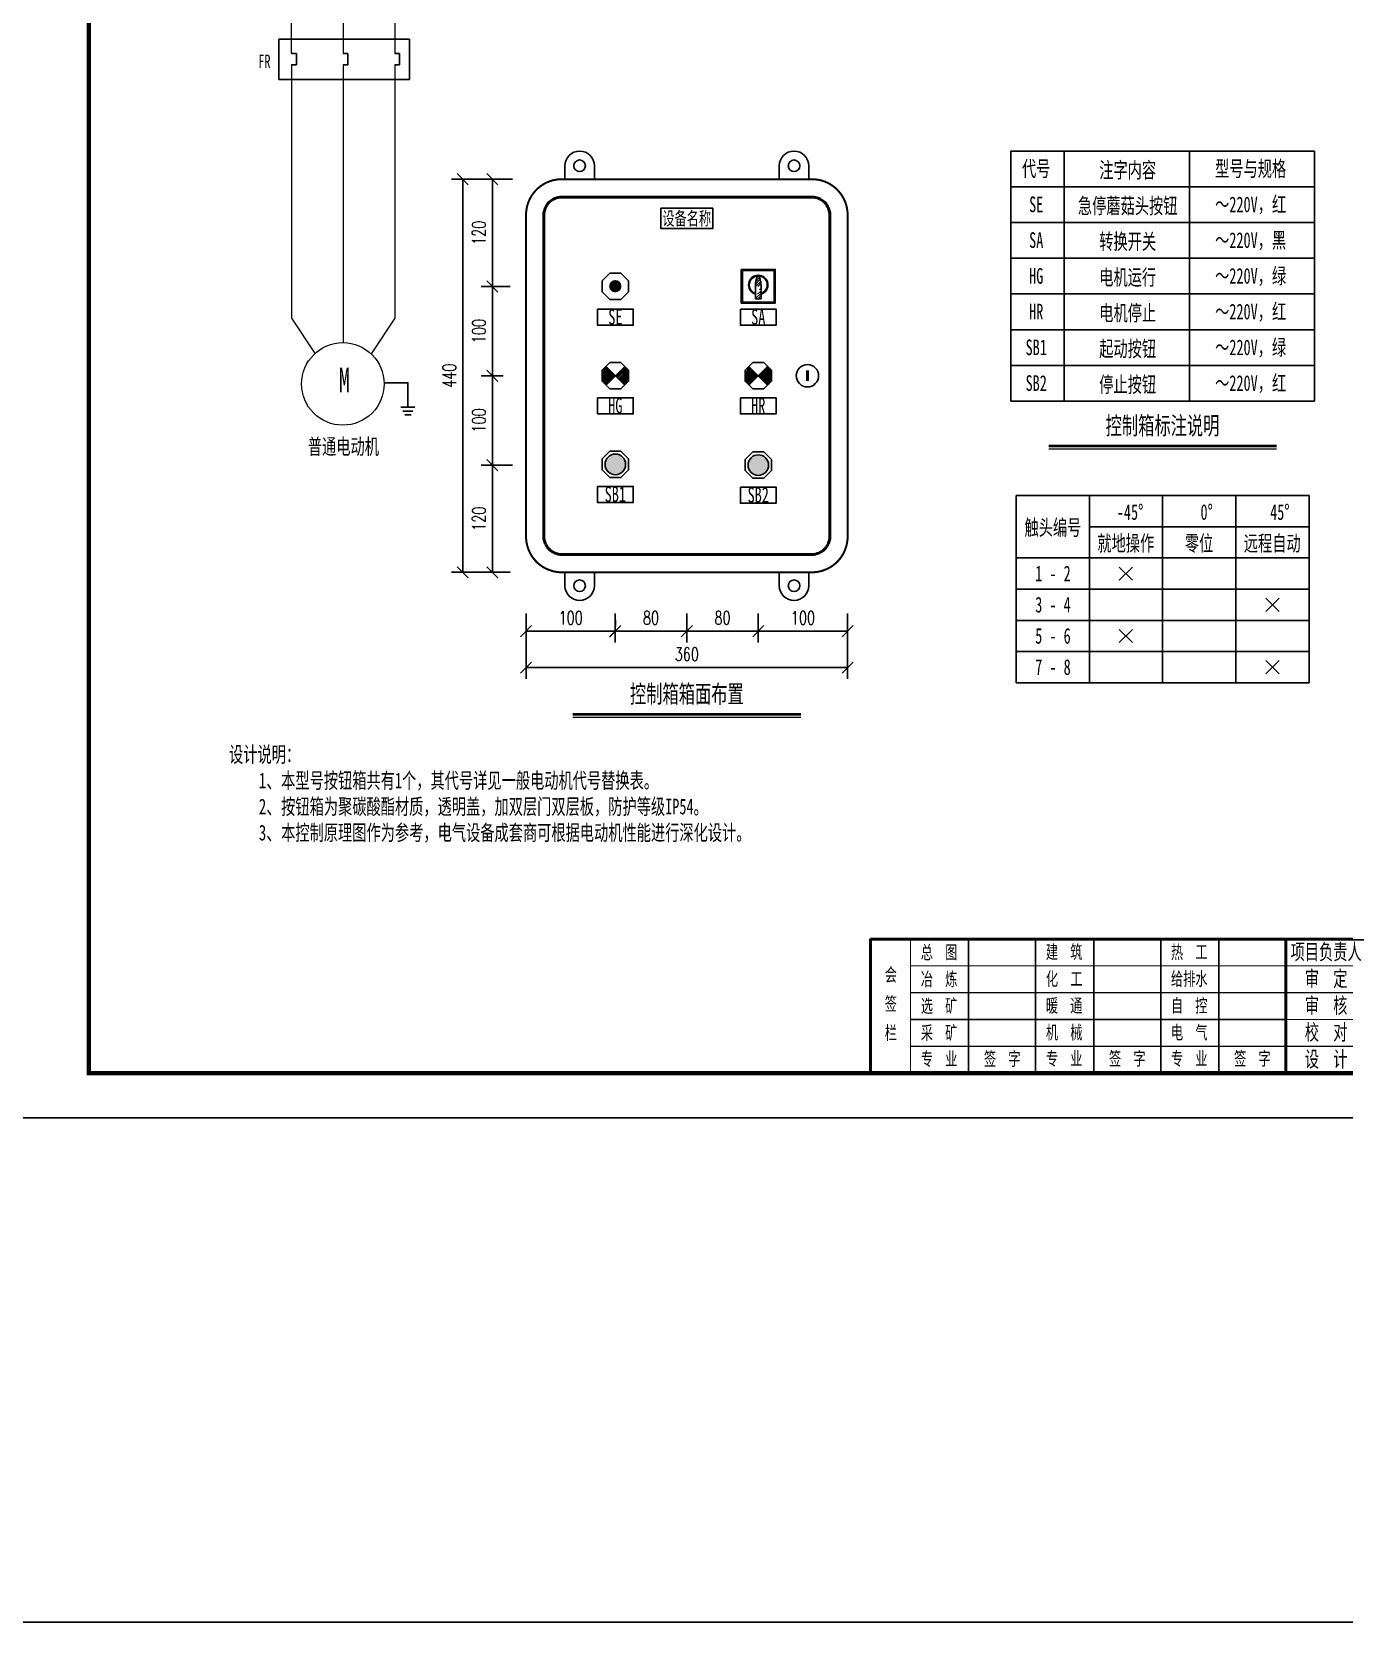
# Model space of a CAD drawing. Header units: millimetres. Extents: x 257344 to 1270023, y 272924 to 540726.
# Drawn here: x 629234 to 658616, y 446375 to 481975 of the extents above; entities that cross this region are included whole.
import ezdxf
from ezdxf.enums import TextEntityAlignment as Align

# ---------------------------------------------------------------- set-up
doc = ezdxf.new("R2010")
doc.units = ezdxf.units.MM
for name, color, linetype in [('1', 7, 'Continuous'), ('4', 1, 'Continuous'), ('动力平面设备层', 1, 'Continuous'), ('图框', 7, 'Continuous'), ('文字', 7, 'Continuous'), ('标注-照明', 7, 'Continuous'), ('照明平面设备层', 1, 'Continuous'), ('电气-接地设计-接地线', 3, '接地线')]:
    doc.layers.add(name, color=color, linetype=linetype)
for name, color, linetype, lineweight in [('_0', 7, 'Continuous', 25), ('CAXA0层', 7, 'Continuous', 25), ('MX', 3, 'Continuous', 0), ('SW', 8, 'Continuous', 20), ('TEXT', 4, 'Continuous', 0)]:
    doc.layers.add(name, color=color, linetype=linetype, lineweight=lineweight)
doc.styles.add('DIM_FONT', font='txt.shx', dxfattribs={"width": 0.7, "bigfont": 'hzdx.shx'})
doc.styles.add('HZ', font='', dxfattribs={"width": 0.75})
doc.styles.add('标准', font='', dxfattribs={"width": 0.667})
doc.styles.get('HZ').set_extended_font_data('SimSun')
doc.styles.get('标准').set_extended_font_data('NSimSun')
doc.linetypes.add('接地线', pattern='A,500,[136,EESLTYPE.shx,S=100,R=0,X=0,Y=0],500,-200,60,-200', length=1460)
doc.dimstyles.new('副本 DIM20', dxfattribs={"dimtxt": 300, "dimasz": 2, "dimexe": 250, "dimexo": 300, "dimgap": 150, "dimtad": 1, "dimdec": 0, "dimlfac": 0.05, "dimzin": 0, "dimdsep": 46, "dimtxsty": 'DIM_FONT', "dimblk1": '_DIMX', "dimblk2": '_DIMX', "dimsah": 1, "dimcen": 0, "dimclrd": 3, "dimclre": 3, "dimclrt": 7, "dimadec": 0, "dimazin": 0, "dimtfac": 1, "dimtdec": 0, "dimtix": 1, "dimtmove": 2, "dimatfit": 3, "dimldrblk": '_DIMX', "dimfxl": 250, "dimtolj": 1, "dimtzin": 0, "dimarcsym": 0})

# ---------------------------------------------------------------- blocks, each defined once
blk = doc.blocks.new('3')
at = {"layer": 'TEXT', "color": 7, "lineweight": 25, "style": 'HZ', "width": 0.75}
for s, height, p in [('铜陵有色设计研究院有限责任公司', 400, (221501, 249018)), ('Tongling Nonferrous Design and Research Institute Co.,Ltd.', 200, (221613, 248659))]:
    blk.add_text(s, height=height, dxfattribs=at).set_placement(p)
blk = doc.blocks.new('铜陵有色图签02')
at = {"layer": '图框', "linetype": 'Continuous', "lineweight": 50}
for p, q in [((-38401, 3003), (-38401, 1)), ((-29100, 3001), (-29100, 0))]:
    blk.add_line(p, q, dxfattribs=at)
at = {"layer": '图框', "color": 7, "linetype": 'Continuous', "lineweight": 25}
for p, q in [((-36201, 3010), (-36201, 9)), ((-34701, 3010), (-34701, 9)), ((-33401, 3017), (-33401, 16)), ((-31901, 3017), (-31901, 16)), ((-30601, 3017), (-30601, 16)), ((-29100, 1201), (-37501, 1201))]:
    blk.add_line(p, q, dxfattribs=at)
at = {"layer": '图框', "color": 7, "linetype": 'Continuous', "lineweight": 35}
for p, q in [((-27300, 3001), (-27300, 1)), ((-21600, 1197), (-21600, -3)), ((-17100, 1200), (-17100, 0)), ((-15450, 0), (-15450, 1200)), ((-14550, 1200), (-14550, 0)), ((-12000, 1201), (-12000, 1)), ((-6900, 1202), (-6900, 2))]:
    blk.add_line(p, q, dxfattribs=at)
at = {"layer": '图框', "lineweight": 25}
blk.add_line((-17723, 1830), (-13223, 1830), dxfattribs=at)
at = {"layer": '图框', "lineweight": 70, "const_width": 70}
blk.add_lwpolyline([(-17980, 3001), (0, 3001), (-38401, 3001)], dxfattribs=at)
at = {"layer": '图框', "color": 7, "linetype": 'Continuous', "lineweight": 25, "const_width": 25}
for points in [[(-37501, 3000), (-37501, 0)], [(-25800, 3001), (-25800, 1)], [(-24300, 3001), (-24300, 1)], [(-23100, 2401), (-37501, 2401)], [(-23100, 1801), (-37501, 1801)], [(-23100, 1201), (-29100, 1201)], [(-602, 943), (-932, 371), (-272, 371), (-602, 943)], [(-12900, 600), (-18000, 600), (-37501, 600)]]:
    blk.add_lwpolyline(points, dxfattribs=at)
at = {"layer": '图框', "linetype": 'Continuous', "lineweight": 50, "const_width": 50}
for points in [[(-23100, 3001), (-23100, 1)], [(-18000, 3000), (-18000, 0)]]:
    blk.add_lwpolyline(points, dxfattribs=at)
at = {"layer": '图框', "lineweight": 50, "const_width": 50}
for points in [[(-12900, 3001), (-12900, 1)], [(-7800, 3001), (-7800, 1)], [(0, 3000), (0, 0)], [(-23100, 1200), (0, 1200)]]:
    blk.add_lwpolyline(points, dxfattribs=at)
at = {"layer": '图框', "lineweight": 25, "const_width": 35}
blk.add_lwpolyline([(-17723, 1930), (-13223, 1930)], dxfattribs=at)
at = {"layer": '图框', "color": 7, "linetype": 'Continuous', "lineweight": 35, "const_width": 25}
blk.add_lwpolyline([(-1200, 1201), (-1200, 0)], dxfattribs=at)
at = {"layer": '图框', "linetype": 'Continuous', "lineweight": 70, "const_width": 70}
blk.add_lwpolyline([(-38401, 1), (0, 0)], dxfattribs=at)
at = {"layer": '图框', "lineweight": 25}
blk.add_blockref('3', (-228268, -246986), dxfattribs=at)
at = {"layer": 'TEXT', "color": 7, "lineweight": 25, "style": '标准', "width": 0.667}
for s, height, p in [('总  图', 300, (-36862, 2555)), ('建  筑', 300, (-34062, 2562)), ('热  工', 300, (-31262, 2562)), ('项目负责人', 350, (-28197, 2541)), ('会', 300, (-37942, 2054)), ('冶  炼', 300, (-36862, 1955)), ('化  工', 300, (-34062, 1962)), ('给排水', 300, (-31262, 1962)), ('审  定', 350, (-28197, 1941)), ('签', 300, (-37942, 1404)), ('选  矿', 300, (-36862, 1355)), ('暖  通', 300, (-34062, 1362)), ('自  控', 300, (-31262, 1362)), ('审  核', 350, (-28197, 1341)), ('栏', 300, (-37942, 754)), ('采  矿', 300, (-36862, 754)), ('机  械', 300, (-34062, 761)), ('电  气', 300, (-31262, 761)), ('校  对', 350, (-28197, 741)), ('项目编号', 350, (-22343, 730)), ('专业', 350, (-17559, 730)), ('比例', 350, (-15009, 730)), ('所属', 350, (-12438, 730)), ('图号', 350, (-7339, 495)), ('专  业', 300, (-36862, 170)), ('签  字', 300, (-35449, 170)), ('专  业', 300, (-34062, 177)), ('签  字', 300, (-32649, 177)), ('专  业', 300, (-31262, 177)), ('签  字', 300, (-29849, 177)), ('设  计', 350, (-28197, 139)), ('设计阶段', 350, (-22343, 130)), ('图幅', 350, (-17559, 130)), ('日期', 350, (-15009, 130)), ('图号', 350, (-12438, 130))]:
    blk.add_text(s, height=height, dxfattribs=at).set_placement(p, align=Align.CENTER)
blk = doc.blocks.new('_Oblique')
at = {"color": 0, "linetype": 'ByBlock', "lineweight": -2}
blk.add_line((-0.5, -0.5), (0.5, 0.5), dxfattribs=at)
blk = doc.blocks.new('*D60')
at = {"layer": '1', "color": 3, "linetype": 'ByBlock', "lineweight": -2}
for p, q in [((639617, 478676), (638631, 478676)), ((638881, 478676), (638881, 469876)), ((639617, 469876), (638631, 469876))]:
    blk.add_line(p, q, dxfattribs=at)
at = {"layer": 'Defpoints', "color": 0, "linetype": 'ByBlock'}
for p in [(639917, 478676), (638881, 469876), (639917, 469876)]:
    blk.add_point(p, dxfattribs=at)
at = {"layer": '1', "color": 3, "linetype": 'ByBlock', "lineweight": -2, "xscale": 250, "yscale": 250, "zscale": 250}
for p, rotation in [((638881, 478676), 90), ((638881, 469876), 270)]:
    blk.add_blockref('_Oblique', p, dxfattribs=dict(at, rotation=rotation))
at = {"layer": '1', "color": 7, "linetype": 'ByBlock', "insert": (638581, 474276), "char_height": 300, "attachment_point": 5, "rotation": 90, "style": 'DIM_FONT'}
blk.add_mtext('\\A1;440', dxfattribs=at)
blk = doc.blocks.new('_DIMX')
blk.add_line((-150, 0), (150, 0))
at = {"const_width": 50}
blk.add_lwpolyline([(-70, -70), (70, 70)], dxfattribs=at)
blk = doc.blocks.new('*D61')
at = {"layer": '1', "color": 3, "linetype": 'ByBlock', "lineweight": -2}
for p, q in [((639999, 472276), (639295, 472276)), ((639545, 469876), (639545, 472276)), ((639940, 469876), (639295, 469876))]:
    blk.add_line(p, q, dxfattribs=at)
at = {"layer": 'Defpoints', "color": 0, "linetype": 'ByBlock'}
for p in [(639545, 472276), (640299, 472276), (640240, 469876)]:
    blk.add_point(p, dxfattribs=at)
at = {"layer": '1', "color": 3, "linetype": 'ByBlock', "lineweight": -2, "xscale": 250, "yscale": 250, "zscale": 250}
for p, rotation in [((639545, 472276), 90), ((639545, 469876), 270)]:
    blk.add_blockref('_Oblique', p, dxfattribs=dict(at, rotation=rotation))
at = {"layer": '1', "color": 7, "linetype": 'ByBlock', "insert": (639245, 471076), "char_height": 300, "attachment_point": 5, "rotation": 90, "style": 'DIM_FONT'}
blk.add_mtext('\\A1;120', dxfattribs=at)
blk = doc.blocks.new('*D62')
at = {"layer": '1', "color": 3, "linetype": 'ByBlock', "lineweight": -2}
for p, q in [((639723, 474276), (639295, 474276)), ((639545, 474276), (639545, 472276)), ((639786, 472276), (639295, 472276))]:
    blk.add_line(p, q, dxfattribs=at)
at = {"layer": 'Defpoints', "color": 0, "linetype": 'ByBlock'}
for p in [(640023, 474276), (639545, 472276), (640086, 472276)]:
    blk.add_point(p, dxfattribs=at)
at = {"layer": '1', "color": 3, "linetype": 'ByBlock', "lineweight": -2, "xscale": 250, "yscale": 250, "zscale": 250}
for p, rotation in [((639545, 474276), 90), ((639545, 472276), 270)]:
    blk.add_blockref('_Oblique', p, dxfattribs=dict(at, rotation=rotation))
at = {"layer": '1', "color": 7, "linetype": 'ByBlock', "insert": (639245, 473276), "char_height": 300, "attachment_point": 5, "rotation": 90, "style": 'DIM_FONT'}
blk.add_mtext('\\A1;100', dxfattribs=at)
blk = doc.blocks.new('*D63')
at = {"layer": '1', "color": 3, "linetype": 'ByBlock', "lineweight": -2}
for p, q in [((639723, 476276), (639295, 476276)), ((639545, 476276), (639545, 474276)), ((639786, 474276), (639295, 474276))]:
    blk.add_line(p, q, dxfattribs=at)
at = {"layer": 'Defpoints', "color": 0, "linetype": 'ByBlock'}
for p in [(640023, 476276), (639545, 474276), (640086, 474276)]:
    blk.add_point(p, dxfattribs=at)
at = {"layer": '1', "color": 3, "linetype": 'ByBlock', "lineweight": -2, "xscale": 250, "yscale": 250, "zscale": 250}
for p, rotation in [((639545, 476276), 90), ((639545, 474276), 270)]:
    blk.add_blockref('_Oblique', p, dxfattribs=dict(at, rotation=rotation))
at = {"layer": '1', "color": 7, "linetype": 'ByBlock', "insert": (639245, 475276), "char_height": 300, "attachment_point": 5, "rotation": 90, "style": 'DIM_FONT'}
blk.add_mtext('\\A1;100', dxfattribs=at)
blk = doc.blocks.new('*D64')
at = {"layer": '1', "color": 3, "linetype": 'ByBlock', "lineweight": -2}
for p, q in [((639999, 478676), (639295, 478676)), ((639545, 476276), (639545, 478676)), ((639940, 476276), (639295, 476276))]:
    blk.add_line(p, q, dxfattribs=at)
at = {"layer": 'Defpoints', "color": 0, "linetype": 'ByBlock'}
for p in [(639545, 478676), (640299, 478676), (640240, 476276)]:
    blk.add_point(p, dxfattribs=at)
at = {"layer": '1', "color": 3, "linetype": 'ByBlock', "lineweight": -2, "xscale": 250, "yscale": 250, "zscale": 250}
for p, rotation in [((639545, 478676), 90), ((639545, 476276), 270)]:
    blk.add_blockref('_Oblique', p, dxfattribs=dict(at, rotation=rotation))
at = {"layer": '1', "color": 7, "linetype": 'ByBlock', "insert": (639245, 477476), "char_height": 300, "attachment_point": 5, "rotation": 90, "style": 'DIM_FONT'}
blk.add_mtext('\\A1;120', dxfattribs=at)
blk = doc.blocks.new('*D65')
at = {"layer": '1', "color": 3, "linetype": 'ByBlock', "lineweight": -2}
for p, q in [((643898, 468954), (643898, 468308)), ((645499, 468954), (645499, 468308)), ((643898, 468558), (645499, 468558))]:
    blk.add_line(p, q, dxfattribs=at)
at = {"layer": 'Defpoints', "color": 0, "linetype": 'ByBlock'}
for p in [(643898, 469254), (645499, 469254), (645499, 468558)]:
    blk.add_point(p, dxfattribs=at)
at = {"layer": '1', "color": 3, "linetype": 'ByBlock', "lineweight": -2, "xscale": 250, "yscale": 250, "zscale": 250, "rotation": 180}
blk.add_blockref('_Oblique', (643898, 468558), dxfattribs=at)
at = {"layer": '1', "color": 3, "linetype": 'ByBlock', "lineweight": -2, "xscale": 250, "yscale": 250, "zscale": 250}
blk.add_blockref('_Oblique', (645499, 468558), dxfattribs=at)
at = {"layer": '1', "color": 7, "linetype": 'ByBlock', "insert": (644698, 468858), "char_height": 300, "attachment_point": 5, "style": 'DIM_FONT'}
blk.add_mtext('\\A1;80', dxfattribs=at)
blk = doc.blocks.new('*D66')
at = {"layer": '1', "color": 3, "linetype": 'ByBlock', "lineweight": -2}
for p, q in [((645499, 468954), (645499, 468308)), ((647499, 468954), (647499, 468308)), ((645499, 468558), (647499, 468558))]:
    blk.add_line(p, q, dxfattribs=at)
at = {"layer": 'Defpoints', "color": 0, "linetype": 'ByBlock'}
for p in [(645499, 469254), (647499, 469254), (647499, 468558)]:
    blk.add_point(p, dxfattribs=at)
at = {"layer": '1', "color": 3, "linetype": 'ByBlock', "lineweight": -2, "xscale": 250, "yscale": 250, "zscale": 250, "rotation": 180}
blk.add_blockref('_Oblique', (645499, 468558), dxfattribs=at)
at = {"layer": '1', "color": 3, "linetype": 'ByBlock', "lineweight": -2, "xscale": 250, "yscale": 250, "zscale": 250}
blk.add_blockref('_Oblique', (647499, 468558), dxfattribs=at)
at = {"layer": '1', "color": 7, "linetype": 'ByBlock', "insert": (646499, 468858), "char_height": 300, "attachment_point": 5, "style": 'DIM_FONT'}
blk.add_mtext('\\A1;100', dxfattribs=at)
blk = doc.blocks.new('*D67')
at = {"layer": '1', "color": 3, "linetype": 'ByBlock', "lineweight": -2}
for p, q in [((640299, 468954), (640299, 467493)), ((647499, 468954), (647499, 467493)), ((640299, 467743), (647499, 467743))]:
    blk.add_line(p, q, dxfattribs=at)
at = {"layer": 'Defpoints', "color": 0, "linetype": 'ByBlock'}
for p in [(640299, 469254), (647499, 469254), (647499, 467743)]:
    blk.add_point(p, dxfattribs=at)
at = {"layer": '1', "color": 3, "linetype": 'ByBlock', "lineweight": -2, "xscale": 250, "yscale": 250, "zscale": 250, "rotation": 180}
blk.add_blockref('_Oblique', (640299, 467743), dxfattribs=at)
at = {"layer": '1', "color": 3, "linetype": 'ByBlock', "lineweight": -2, "xscale": 250, "yscale": 250, "zscale": 250}
blk.add_blockref('_Oblique', (647499, 467743), dxfattribs=at)
at = {"layer": '1', "color": 7, "linetype": 'ByBlock', "insert": (643899, 468043), "char_height": 300, "attachment_point": 5, "style": 'DIM_FONT'}
blk.add_mtext('\\A1;360', dxfattribs=at)
blk = doc.blocks.new('*D68')
at = {"layer": '1', "color": 3, "linetype": 'ByBlock', "lineweight": -2}
for p, q in [((640299, 468670), (640299, 468808)), ((640299, 468558), (642299, 468558)), ((642299, 468670), (642299, 468808))]:
    blk.add_line(p, q, dxfattribs=at)
at = {"layer": 'Defpoints', "color": 0, "linetype": 'ByBlock'}
for p in [(642299, 468558), (640299, 468370), (642299, 468370)]:
    blk.add_point(p, dxfattribs=at)
at = {"layer": '1', "color": 3, "linetype": 'ByBlock', "lineweight": -2, "xscale": 250, "yscale": 250, "zscale": 250, "rotation": 180}
blk.add_blockref('_Oblique', (640299, 468558), dxfattribs=at)
at = {"layer": '1', "color": 3, "linetype": 'ByBlock', "lineweight": -2, "xscale": 250, "yscale": 250, "zscale": 250}
blk.add_blockref('_Oblique', (642299, 468558), dxfattribs=at)
at = {"layer": '1', "color": 7, "linetype": 'ByBlock', "insert": (641299, 468858), "char_height": 300, "attachment_point": 5, "style": 'DIM_FONT'}
blk.add_mtext('\\A1;100', dxfattribs=at)
blk = doc.blocks.new('*D69')
at = {"layer": '1', "color": 3, "linetype": 'ByBlock', "lineweight": -2}
for p, q in [((642296, 468954), (642296, 468308)), ((643898, 468954), (643898, 468308)), ((642296, 468558), (643898, 468558))]:
    blk.add_line(p, q, dxfattribs=at)
at = {"layer": 'Defpoints', "color": 0, "linetype": 'ByBlock'}
for p in [(642296, 469254), (643898, 469254), (643898, 468558)]:
    blk.add_point(p, dxfattribs=at)
at = {"layer": '1', "color": 3, "linetype": 'ByBlock', "lineweight": -2, "xscale": 250, "yscale": 250, "zscale": 250, "rotation": 180}
blk.add_blockref('_Oblique', (642296, 468558), dxfattribs=at)
at = {"layer": '1', "color": 3, "linetype": 'ByBlock', "lineweight": -2, "xscale": 250, "yscale": 250, "zscale": 250}
blk.add_blockref('_Oblique', (643898, 468558), dxfattribs=at)
at = {"layer": '1', "color": 7, "linetype": 'ByBlock', "insert": (643097, 468858), "char_height": 300, "attachment_point": 5, "style": 'DIM_FONT'}
blk.add_mtext('\\A1;80', dxfattribs=at)

msp = doc.modelspace()

# ---------------------------------------------------------------- hatches: boundary and pattern name
at = {"linetype": 'ByBlock', "lineweight": 25}
h = msp.add_hatch(dxfattribs=at)
h.set_pattern_fill('ANSI31', color=3, scale=184.8, style=0)
h.set_pattern_definition([(45, (77896.75, 476471.378), (-16.3341666, 16.3341666), [])])
h.paths.add_polyline_path([(642299.1, 474276.4), (642090.2, 474485.7, 0.1991281), (642003.4, 474276.4, 0.1986966), (642089.9, 474067.5)])
h.paths.add_polyline_path([(642508.4, 474485.3), (642299.1, 474276.4), (642508, 474067.2, 0.1991281), (642594.8, 474276.4, 0.1986966)])
h = msp.add_hatch(dxfattribs=at)
h.set_pattern_fill('ANSI31', color=1, scale=184.8, style=0)
h.set_pattern_definition([(45, (82486.603, 476471.378), (-16.3341666, 16.3341666), [])])
h.paths.add_polyline_path([(645499.1, 474276.4), (645290.2, 474485.7, 0.1991281), (645203.4, 474276.4, 0.1986966), (645289.9, 474067.5)])
h.paths.add_polyline_path([(645708.4, 474485.3), (645499.1, 474276.4), (645708, 474067.2, 0.1991281), (645794.8, 474276.4, 0.1986966)])
at = {"layer": '文字', "linetype": 'ByBlock', "ltscale": 0.2}
h = msp.add_hatch(dxfattribs=at)
h.set_pattern_fill('ANSI31', color=0, scale=308, style=0)
h.set_pattern_definition([(45, (-2718605.483, 1849249.146), (-27.22361108, 27.22361108), [])])
edge = h.paths.add_edge_path()
edge.add_line((645560.1, 475997.8), (645560.1, 476273.1))
edge.add_line((645435.4, 476273.1), (645435.4, 475997.8))
edge.add_arc((644663.7, 476273.1), 896.4, 360, 366.23113)
edge.add_arc((645079.5, 476318.5), 478.1, 6.23113, 14.76697)
edge.add_arc((645338.4, 476386.7), 210.4, 14.76697, 32.47163)
edge.add_arc((645497.7, 476488.1), 21.5, 32.47163, 90)
edge.add_arc((645497.7, 476488.1), 21.5, 90, 147.52837)
edge.add_arc((645657, 476386.7), 210.4, 147.52837, 165.23303)
edge.add_arc((645915.9, 476318.5), 478.1, 165.23303, 173.76887)
edge.add_arc((646331.7, 476273.1), 896.4, 173.76887, 180)
edge.add_line((645435.4, 475997.8), (645560.1, 475997.8))
at = {"layer": '电气-接地设计-接地线', "linetype": 'ByBlock', "ltscale": 0.2}
h = msp.add_hatch(color=1, dxfattribs=at)
edge = h.paths.add_edge_path()
edge.add_arc((642297.7, 476280.9), 138.2, 0, 360)
h = msp.add_hatch(color=3, dxfattribs=at)
edge = h.paths.add_edge_path()
edge.add_arc((642299.1, 472291.9), 230.3, 0, 360)
h = msp.add_hatch(color=1, dxfattribs=at)
edge = h.paths.add_edge_path()
edge.add_arc((645499.1, 472276.4), 230.3, 0, 360)

# ---------------------------------------------------------------- linework, layer by layer
at = {"linetype": 'ByBlock'}
for p, q in [((634767.1, 481814.1), (637689.5, 481814.1)), ((634767.1, 480909.2), (634767.1, 481814.1)), ((637689.5, 481814.1), (637689.5, 480909.2)), ((635049.1, 481489.8), (635156.9, 481489.8)), ((635156.9, 481489.8), (635156.9, 481233.4)), ((636203.9, 481489.8), (636311.7, 481489.8)), ((636311.7, 481489.8), (636311.7, 481233.4)), ((637358.8, 481489.8), (637466.6, 481489.8)), ((637466.6, 481489.8), (637466.6, 481233.4)), ((635156.9, 481233.4), (635049.1, 481233.4)), ((636311.7, 481233.4), (636203.9, 481233.4)), ((637466.6, 481233.4), (637358.8, 481233.4)), ((634767.1, 480909.2), (637689.5, 480909.2))]:
    msp.add_line(p, q, dxfattribs=at)
at = {"color": 0, "linetype": 'ByBlock', "lineweight": 25}
for p, q in [((645435.4, 476273.1), (645435.4, 475997.8)), ((645435.4, 475997.8), (645560.1, 475997.8)), ((645560.1, 475997.8), (645560.1, 476273.1))]:
    msp.add_line(p, q, dxfattribs=at)
at = {"color": 3, "linetype": 'ByBlock', "lineweight": 25}
for p, q in [((642508.4, 474485.3), (642089.9, 474067.5)), ((642508, 474067.2), (642090.2, 474485.7))]:
    msp.add_line(p, q, dxfattribs=at)
at = {"color": 1, "linetype": 'ByBlock', "lineweight": 25}
for p, q in [((645708.4, 474485.3), (645289.9, 474067.5)), ((645708, 474067.2), (645290.2, 474485.7))]:
    msp.add_line(p, q, dxfattribs=at)
at = {"color": 3}
msp.add_lwpolyline([(257344.3, 516374.7), (780473.3, 516374.7), (780473.3, 446374.7), (257344.3, 446374.7)], close=True, dxfattribs=at)
at = {"color": 252, "linetype": 'ByBlock', "lineweight": 50}
for points in [[(641099.1, 478276.4, 0.4142136), (640699.1, 477876.4)], [(647099.1, 477876.4, 0.4142136), (646699.1, 478276.4)], [(640699.1, 470676.4, 0.4142136), (641099.1, 470276.4)], [(646699.1, 470276.4, 0.4142136), (647099.1, 470676.4)]]:
    msp.add_lwpolyline(points, format="xyb", dxfattribs=at)
for points in [[(641099.1, 478276.4), (646699.1, 478276.4)], [(640699.1, 470676.4), (640699.1, 477876.4)], [(647099.1, 477876.4), (647099.1, 470676.4)], [(646699.1, 470276.4), (641099.1, 470276.4)]]:
    msp.add_lwpolyline(points, dxfattribs=at)
at = {"color": 0, "linetype": 'ByBlock', "lineweight": 25}
for points in [[(643319.5, 478026.4), (644478.7, 478026.4), (644478.7, 477570.4), (643319.5, 477570.4)], [(645116.5, 476654.8), (645879, 476654.8), (645879, 475902.6), (645116.5, 475902.6)], [(641900, 475769.6), (642698.2, 475769.6), (642698.2, 475406.8), (641900, 475406.8)], [(645100, 475769.6), (645898.2, 475769.6), (645898.2, 475406.8), (645100, 475406.8)], [(641900, 473785.1), (642698.2, 473785.1), (642698.2, 473422.3), (641900, 473422.3)], [(645100, 473785.1), (645898.2, 473785.1), (645898.2, 473422.3), (645100, 473422.3)], [(641900, 471800.6), (642698.2, 471800.6), (642698.2, 471437.8), (641900, 471437.8)], [(645100, 471785.1), (645898.2, 471785.1), (645898.2, 471422.3), (645100, 471422.3)]]:
    msp.add_lwpolyline(points, close=True, dxfattribs=at)
at = {"linetype": 'ByBlock', "lineweight": 25}
for points in [[(642176.6, 476572.1), (642003.4, 476398.9), (642003.4, 476153.9), (642176.6, 475980.7), (642421.6, 475980.7), (642594.8, 476153.9), (642594.8, 476398.9), (642421.6, 476572.1)], [(642176.6, 472587.6), (642003.4, 472414.4), (642003.4, 472169.5), (642176.6, 471996.3), (642421.6, 471996.3), (642594.8, 472169.5), (642594.8, 472414.4), (642421.6, 472587.6)], [(645376.6, 472572.1), (645203.4, 472398.9), (645203.4, 472153.9), (645376.6, 471980.7), (645621.6, 471980.7), (645794.8, 472153.9), (645794.8, 472398.9), (645621.6, 472572.1)]]:
    msp.add_lwpolyline(points, close=True, dxfattribs=at)
at = {"color": 0, "linetype": 'ByBlock', "lineweight": 25}
msp.add_lwpolyline([(645560.1, 476273.1, 0.0271951), (645554.8, 476370.4, 0.0372619), (645541.8, 476440.3, 0.0774052), (645515.9, 476499.6, 0.2564233), (645497.7, 476509.6, 0.2564233), (645479.6, 476499.6, 0.0774052), (645453.6, 476440.3, 0.0372619), (645440.7, 476370.4, 0.0271951), (645435.4, 476273.1, 0.0271951)], format="xyb", dxfattribs=at)
at = {"color": 3, "linetype": 'ByBlock', "lineweight": 25}
msp.add_lwpolyline([(642176.6, 474572.1), (642003.4, 474398.9), (642003.4, 474153.9), (642176.6, 473980.7), (642421.6, 473980.7), (642594.8, 474153.9), (642594.8, 474398.9), (642421.6, 474572.1)], close=True, dxfattribs=at)
at = {"color": 1, "linetype": 'ByBlock', "lineweight": 25}
msp.add_lwpolyline([(645376.6, 474572.1), (645203.4, 474398.9), (645203.4, 474153.9), (645376.6, 473980.7), (645621.6, 473980.7), (645794.8, 474153.9), (645794.8, 474398.9), (645621.6, 474572.1)], close=True, dxfattribs=at)
at = {"color": 3, "linetype": 'ByBlock', "const_width": 64}
msp.add_lwpolyline([(646599.4, 474396.2), (646599.4, 474160.3)], dxfattribs=at)
at = {"color": 0, "linetype": 'ByBlock', "lineweight": 25}
for radius, start, end in [(216.5, 286.73948, 253.26052), (200.7, 288.0965, 251.9035)]:
    msp.add_arc((645497.7, 476308.9), radius, start, end, dxfattribs=at)
at = {"color": 3, "linetype": 'ByBlock'}
for start, end in [(90, 270), (270, 90)]:
    msp.add_arc((646599.1, 474276.4), 250, start, end, dxfattribs=at)
at = {"layer": '4', "color": 0, "linetype": 'ByBlock'}
for p, q in [((641169.1, 478976.4), (641169.1, 478676.4)), ((641829.1, 478976.4), (641829.1, 478676.4)), ((645969.1, 478976.4), (645969.1, 478676.4)), ((646629.1, 478976.4), (646629.1, 478676.4)), ((641169.1, 469576.4), (641169.1, 469876.4)), ((641829.1, 469576.4), (641829.1, 469876.4)), ((645969.1, 469576.4), (645969.1, 469876.4)), ((646629.1, 469576.4), (646629.1, 469876.4))]:
    msp.add_line(p, q, dxfattribs=at)
at = {"layer": '4', "color": 0, "linetype": 'ByBlock', "const_width": 45}
for points in [[(641099.1, 478676.4, 0.4142136), (640299.1, 477876.4)], [(647499.1, 477876.4, 0.4142136), (646699.1, 478676.4)], [(640299.1, 470676.4, 0.4142136), (641099.1, 469876.4)], [(646699.1, 469876.4, 0.4142136), (647499.1, 470676.4)]]:
    msp.add_lwpolyline(points, format="xyb", dxfattribs=at)
for points in [[(641099.1, 478676.4), (646699.1, 478676.4)], [(640299.1, 470676.4), (640299.1, 477876.4)], [(647499.1, 477876.4), (647499.1, 470676.4)], [(646699.1, 469876.4), (641099.1, 469876.4)]]:
    msp.add_lwpolyline(points, dxfattribs=at)
at = {"layer": '4', "color": 0, "linetype": 'ByBlock'}
for centre in [(641499.1, 478976.4), (646299.1, 478976.4), (641499.1, 469576.4), (646299.1, 469576.4)]:
    msp.add_circle(centre, 130, dxfattribs=at)
for centre, start, end in [((641499.1, 478976.4), 0, 180), ((646299.1, 478976.4), 0, 180), ((641499.1, 469576.4), 180, 0), ((646299.1, 469576.4), 180, 0)]:
    msp.add_arc(centre, 330, start, end, dxfattribs=at)
at = {"layer": '_0', "color": 0, "linetype": 'ByBlock'}
msp.add_line((637121.9, 474119.3), (637654.2, 474119.3), dxfattribs=at)
at = {"layer": '_0', "linetype": 'ByBlock'}
msp.add_line((637654.2, 473570.9), (637654.2, 474123.3), dxfattribs=at)
at = {"layer": 'CAXA0层', "color": 2, "linetype": 'ByBlock', "lineweight": 40}
for p, q in [((652000.7, 472704.7), (657098.9, 472704.7)), ((641350.3, 466698.8), (646448.4, 466698.8))]:
    msp.add_line(p, q, dxfattribs=at)
at = {"layer": 'CAXA0层', "color": 2, "linetype": 'ByBlock', "lineweight": 0}
for p, q in [((652000.7, 472639.2), (657098.9, 472639.2)), ((641350.3, 466633.3), (646448.4, 466633.3))]:
    msp.add_line(p, q, dxfattribs=at)
at = {"layer": 'MX', "color": 7, "linetype": 'ByBlock', "lineweight": 20}
for p, q in [((635049.1, 481489.8), (635049.1, 486176.5)), ((636203.9, 486176.5), (636203.9, 481489.8)), ((637358.8, 486176.5), (637358.8, 481489.8)), ((635049.1, 481242.3), (635049.1, 475563)), ((636203.9, 481233.4), (636203.9, 475017.2)), ((637358.8, 481233.4), (637358.8, 475563)), ((635049.1, 475563), (635575.3, 474765.2)), ((637358.8, 475563), (636832.5, 474765.2))]:
    msp.add_line(p, q, dxfattribs=at)
msp.add_circle((636198.4, 474093.3), 923.9, dxfattribs=at)
at = {"layer": 'SW', "color": 7, "linetype": 'ByBlock', "lineweight": 25}
for p, q in [((651149.8, 479306.4), (652349.8, 479306.4)), ((651149.8, 478506.4), (651149.8, 479306.4)), ((652349.8, 479306.4), (655149.8, 479306.4)), ((652349.8, 478506.4), (652349.8, 479306.4)), ((655149.8, 478506.4), (655149.8, 479306.4)), ((655149.8, 479306.4), (657949.8, 479306.4)), ((657949.8, 478506.4), (657949.8, 479306.4)), ((651149.8, 478506.4), (652349.8, 478506.4)), ((651149.8, 477706.4), (651149.8, 478506.4)), ((652349.8, 478506.4), (655149.8, 478506.4)), ((652349.8, 477706.4), (652349.8, 478506.4)), ((655149.8, 477706.4), (655149.8, 478506.4)), ((655149.8, 478506.4), (657949.8, 478506.4)), ((657949.8, 477706.4), (657949.8, 478506.4)), ((657949.8, 477706.4), (657949.8, 478506.4)), ((651149.8, 476906.4), (651149.8, 477706.4)), ((651149.8, 477706.4), (652349.8, 477706.4)), ((652349.8, 476906.4), (652349.8, 477706.4)), ((652349.8, 477706.4), (655149.8, 477706.4)), ((655149.8, 476906.4), (655149.8, 477706.4)), ((655149.8, 477706.4), (657949.8, 477706.4)), ((657949.8, 476906.4), (657949.8, 477706.4)), ((657949.8, 476906.4), (657949.8, 477706.4)), ((651149.8, 476906.4), (652349.8, 476906.4)), ((651149.8, 476106.4), (651149.8, 476906.4)), ((652349.8, 476906.4), (655149.8, 476906.4)), ((652349.8, 476106.4), (652349.8, 476906.4)), ((655149.8, 476106.4), (655149.8, 476906.4)), ((655149.8, 476906.4), (657949.8, 476906.4)), ((657949.8, 476106.4), (657949.8, 476906.4)), ((657949.8, 476106.4), (657949.8, 476906.4)), ((651149.8, 475306.4), (651149.8, 476106.4)), ((651149.8, 476106.4), (652349.8, 476106.4)), ((652349.8, 475306.4), (652349.8, 476106.4)), ((652349.8, 476106.4), (655149.8, 476106.4)), ((655149.8, 475306.4), (655149.8, 476106.4)), ((655149.8, 476106.4), (657949.8, 476106.4)), ((657949.8, 475306.4), (657949.8, 476106.4)), ((657949.8, 475306.4), (657949.8, 476106.4)), ((651149.8, 475306.4), (652349.8, 475306.4)), ((651149.8, 474506.4), (651149.8, 475306.4)), ((652349.8, 475306.4), (655149.8, 475306.4)), ((652349.8, 474506.4), (652349.8, 475306.4)), ((655149.8, 474506.4), (655149.8, 475306.4)), ((655149.8, 475306.4), (657949.8, 475306.4)), ((657949.8, 474506.4), (657949.8, 475306.4)), ((657949.8, 474506.4), (657949.8, 475306.4)), ((651149.8, 474506.4), (652349.8, 474506.4)), ((651149.8, 473706.4), (651149.8, 474506.4)), ((652349.8, 474506.4), (655149.8, 474506.4)), ((652349.8, 473706.4), (652349.8, 474506.4)), ((655149.8, 474506.4), (657949.8, 474506.4)), ((655149.8, 473706.4), (655149.8, 474506.4)), ((657949.8, 473706.4), (657949.8, 474506.4)), ((651149.8, 473706.4), (652349.8, 473706.4)), ((652349.8, 473706.4), (655149.8, 473706.4)), ((655149.8, 473706.4), (657949.8, 473706.4)), ((651271, 471594), (657828.5, 471594)), ((651271, 471594), (651271, 467404.9)), ((652910.4, 471594), (652910.4, 467404.9)), ((654549.8, 471594), (654549.8, 467404.9)), ((656189.2, 471594), (656189.2, 467404.9)), ((657828.5, 471594), (657828.5, 467404.9)), ((652910.4, 470895.8), (657828.5, 470895.8)), ((651271, 470197.6), (657828.5, 470197.6)), ((653582, 469994.9), (653878.2, 469698.7)), ((653582, 469698.7), (653878.2, 469994.9)), ((651271, 469499.5), (657828.5, 469499.5)), ((656860.7, 469296.7), (657157, 469000.5)), ((656860.7, 469000.5), (657157, 469296.7)), ((651271, 468801.3), (657828.5, 468801.3)), ((653582, 468598.6), (653878.2, 468302.3)), ((653582, 468302.3), (653878.2, 468598.6)), ((651271, 468103.1), (657828.5, 468103.1)), ((656860.7, 467900.4), (657157, 467604.2)), ((656860.7, 467604.2), (657157, 467900.4)), ((651271, 467404.9), (657828.5, 467404.9)), ((651271, 467404.9), (657828.5, 467404.9)), ((651271, 467404.9), (657828.5, 467404.9))]:
    msp.add_line(p, q, dxfattribs=at)
at = {"layer": '动力平面设备层', "color": 0, "linetype": 'ByBlock', "lineweight": -3, "ltscale": 100}
for p, q in [((637499.4, 473570.9), (637809, 473570.9)), ((637541.2, 473486.7), (637767.3, 473486.7)), ((637582.9, 473402.5), (637725.6, 473402.5))]:
    msp.add_line(p, q, dxfattribs=at)
at = {"layer": '图框', "linetype": 'Continuous', "lineweight": 100, "const_width": 100}
msp.add_lwpolyline([(630508.8, 458665.5), (686408.8, 458665.5), (686408.8, 498665.5), (630508.8, 498665.5)], close=True, dxfattribs=at)
at = {"layer": '标注-照明', "color": 0, "linetype": 'ByBlock'}
msp.add_lwpolyline([(645142.9, 476635), (645852.5, 476635), (645852.5, 475925.4), (645142.9, 475925.4)], close=True, dxfattribs=at)
at = {"layer": '照明平面设备层', "color": 0, "lineweight": -3, "ltscale": 100}
msp.add_lwpolyline([(628008.8, 499665.5), (687408.8, 499665.5), (687408.8, 457665.5), (628008.8, 457665.5)], close=True, dxfattribs=at)
at = {"layer": '电气-接地设计-接地线', "color": 3, "linetype": 'ByBlock', "ltscale": 0.2}
msp.add_circle((642299.1, 472291.9), 230.3, dxfattribs=at)
at = {"layer": '电气-接地设计-接地线', "color": 1, "linetype": 'ByBlock', "ltscale": 0.2}
msp.add_circle((645499.1, 472276.4), 230.3, dxfattribs=at)

# ---------------------------------------------------------------- block references
at = {"layer": '图框', "lineweight": 25}
msp.add_blockref('铜陵有色图签02', (686408.8, 458665.5), dxfattribs=at)

# ---------------------------------------------------------------- texts
at = {"layer": 'SW', "color": 7, "linetype": 'ByBlock', "lineweight": 25, "style": '标准', "width": 0.667}
for s, height, p in [('代号', 350, (651721.1, 478737.3)), ('注字内容', 350, (653769, 478706.4)), ('型号与规格', 350, (656521.9, 478737.3)), ('SE', 350, (651721.1, 477937.3)), ('急停蘑菇头按钮', 350, (653769, 477906.4)), ('～220V，红', 350, (656521.9, 477937.3)), ('设备名称', 300, (643896.3, 477648.2)), ('SA', 350, (651721.1, 477137.3)), ('转换开关', 350, (653769, 477106.4)), ('～220V，黑', 350, (656521.9, 477137.3)), ('电机运行', 350, (653769, 476306.4)), ('～220V，绿', 350, (656521.9, 476337.3)), ('HG', 350, (651721.1, 476337.3)), ('SE', 350, (642297.8, 475419)), ('SA', 350, (645497.8, 475419)), ('HR', 350, (651721.1, 475537.3)), ('电机停止', 350, (653769, 475506.4)), ('～220V，红', 350, (656521.9, 475537.3)), ('SB1', 350, (651721.1, 474737.3)), ('起动按钮', 350, (653769, 474706.4)), ('～220V，绿', 350, (656521.9, 474737.3)), ('SB2', 350, (651721.1, 473937.3)), ('停止按钮', 350, (653769, 473906.4)), ('～220V，红', 350, (656521.9, 473937.3)), ('HG', 350, (642297.8, 473434.5)), ('HR', 350, (645497.8, 473434.5)), ('SB1', 350, (642297.8, 471450)), ('SB2', 350, (645497.8, 471434.5)), ('-45°', 350, (653822.5, 471050.1)), ('0°', 350, (655537.1, 471050.1)), ('45°', 350, (657175.7, 471050.1)), ('触头编号', 350, (652096.2, 470704.4)), ('就地操作', 350, (653726.4, 470351.9)), ('零位', 350, (655365.8, 470351.9)), ('远程自动', 350, (657005.2, 470351.9)), ('1 - 2', 350, (652096.2, 469675.1)), ('3 - 4', 350, (652096.2, 468976.9)), ('5 - 6', 350, (652096.2, 468278.7)), ('7 - 8', 350, (652096.2, 467580.6))]:
    msp.add_text(s, height=height, dxfattribs=at).set_placement(p, align=Align.CENTER)
at = {"layer": 'SW', "color": 2, "linetype": 'ByBlock', "lineweight": 25, "style": '标准', "width": 0.667}
for s, p in [('控制箱标注说明', (654549.6, 472959.7)), ('控制箱箱面布置', (643899.1, 466953.8))]:
    msp.add_text(s, height=400, dxfattribs=at).set_placement(p, align=Align.CENTER)
at = {"layer": 'SW', "color": 4, "linetype": 'ByBlock', "lineweight": 25, "style": '标准', "width": 0.667}
msp.add_text('普通电动机', height=350, dxfattribs=at).set_placement((636209.8, 472516.9), align=Align.CENTER)
at = {"layer": 'SW', "color": 0, "linetype": 'ByBlock', "lineweight": 25, "insert": (633649.2, 465975.2), "char_height": 350, "width": 15549.537, "attachment_point": 1, "style": '标准'}
msp.add_mtext('设计说明：\\P{\\W0.7;    1、\\W0.667;\\C7;本型号按钮箱共有1个，其代号详见一般电动机代号替换表。\\P\\W0.7;\\C0;    2、\\W0.667;\\C7;按钮箱为聚碳酸酯材质，透明盖，加双层门双层板，防护等级IP54。\\P\\W0.7;\\C0;    3、\\W0.667;\\C7;本控制原理图作为参考，电气设备成套商可根据电动机性能进行深化设计。}', dxfattribs=at)
at = {"layer": 'TEXT', "color": 7, "linetype": 'ByBlock', "ltscale": 100, "style": '标准', "width": 0.667}
for s, height, p in [('FR', 300, (634442.3, 481165.2)), ('M', 550, (636231.1, 473906.1))]:
    msp.add_text(s, height=height, dxfattribs=at).set_placement(p, align=Align.CENTER)

# ---------------------------------------------------------------- dimensions: what is measured, and where the dimension line sits
at = {"layer": '1', "color": 0, "linetype": 'ByBlock'}
for base, p1, p2, angle, picture, middle in [((638880.7, 469876.4), (639917.3, 478676.4), (639917.3, 469876.4), 90, '*D60', (638580.7, 474276.4)), ((639544.8, 478676.4), (640240.4, 476276.4), (640299.1, 478676.4), 270, '*D64', (639244.8, 477476.4)), ((639544.8, 474276.4), (640023.5, 476276.4), (640085.5, 474276.4), 270, '*D63', (639244.8, 475276.4)), ((639544.8, 472276.4), (640023.5, 474276.4), (640085.5, 472276.4), 270, '*D62', (639244.8, 473276.4)), ((639544.8, 472276.4), (640240.4, 469876.4), (640299.1, 472276.4), 270, '*D61', (639244.8, 471076.4))]:
    dim = msp.add_linear_dim(base=base, p1=p1, p2=p2, angle=angle, dimstyle='副本 DIM20', override={"dimasz": 250, "dimblk1": 'Oblique', "dimblk2": 'Oblique'}, dxfattribs=at)
    dim.commit()
    dim.dimension.update_dxf_attribs({"geometry": picture, "text_midpoint": middle})
for base, p1, p2, picture, middle in [((647499.1, 467742.9), (640299.1, 469253.7), (647499.1, 469253.7), '*D67', (643899.1, 468042.9)), ((643897.8, 468558.1), (642296.4, 469253.7), (643897.8, 469253.7), '*D69', (643097.1, 468858.1)), ((645499.1, 468558.1), (643897.8, 469253.7), (645499.1, 469253.7), '*D65', (644698.4, 468858.1)), ((647499.1, 468558.1), (645499.1, 469253.7), (647499.1, 469253.7), '*D66', (646499.1, 468858.1)), ((642299.1, 468558.1), (640299.1, 468370.3), (642299.1, 468370.3), '*D68', (641299.1, 468858.1))]:
    dim = msp.add_linear_dim(base=base, p1=p1, p2=p2, dimstyle='副本 DIM20', override={"dimasz": 250, "dimblk1": 'Oblique', "dimblk2": 'Oblique'}, dxfattribs=at)
    dim.commit()
    dim.dimension.update_dxf_attribs({"geometry": picture, "text_midpoint": middle})

doc.saveas('drawing.dxf')
